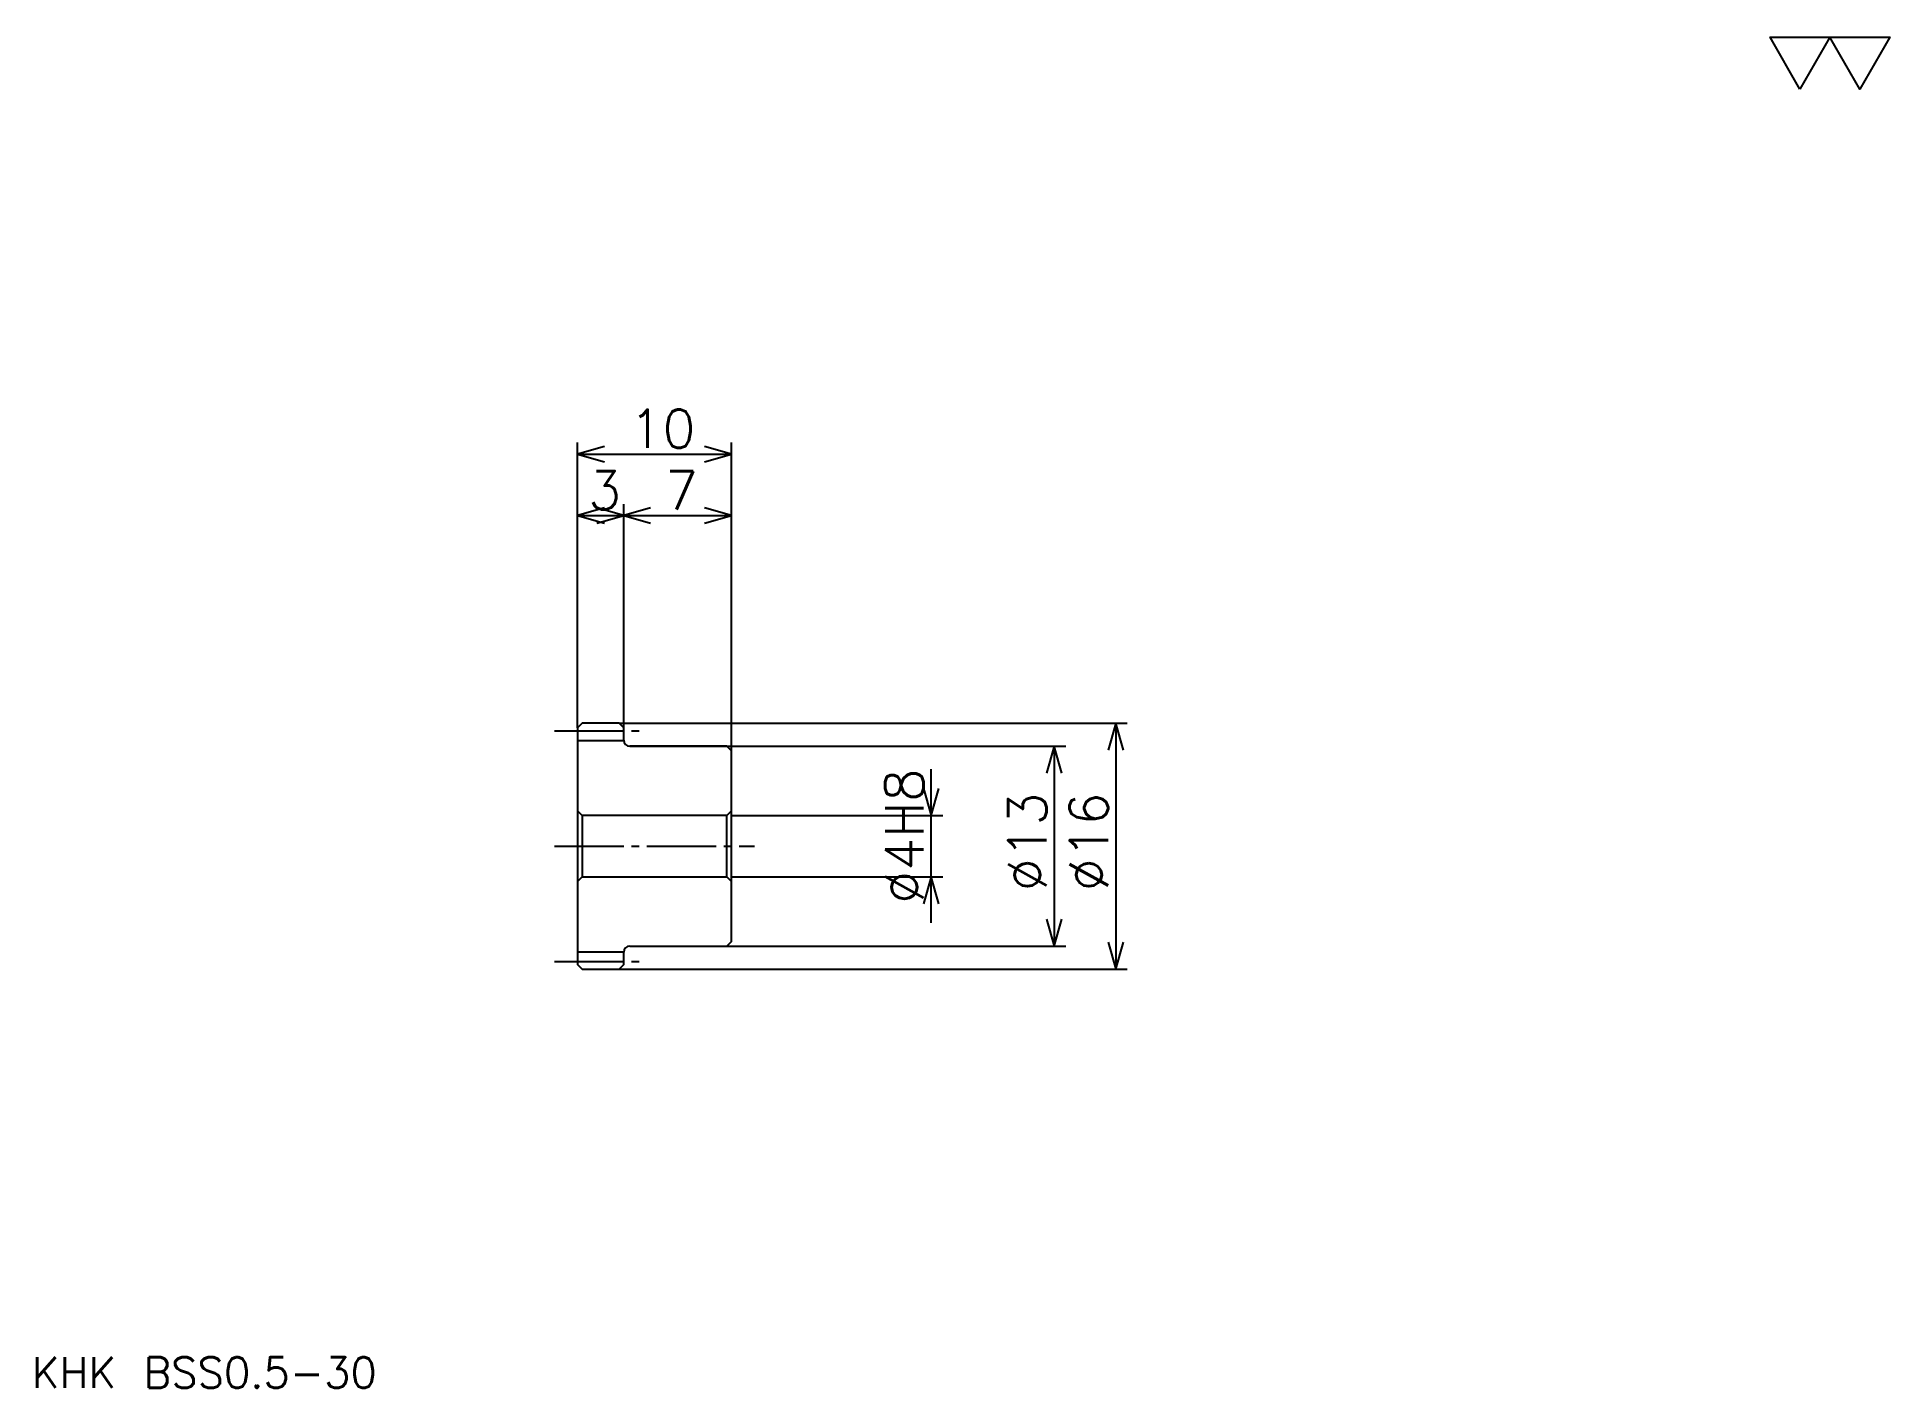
# Model space of a CAD drawing. Extents: x 5 to 126, y 6 to 93.
import ezdxf

# ---------------------------------------------------------------- set-up
doc = ezdxf.new("R2010")
doc.units = 0
doc.linetypes.add('DASHDOT', pattern=[6, 4.5, -0.5, 0.5, -0.5])
doc.layers.get('0').update_dxf_attribs({"linetype": 'CONTINUOUS'})
doc.layers.add('DASHDOT', color=6, linetype='DASHDOT')
doc.styles.add('KANJI', font='TXT', dxfattribs={"bigfont": 'BIGFONT'})

msp = doc.modelspace()

# ---------------------------------------------------------------- linework, layer by layer
at = {"color": 5}
for p, q in [((40.5, 48.75), (40.5, 67)), ((50.5, 48.75), (50.5, 67)), ((40.5, 66.25), (50.5, 66.25)), ((43.5, 48.75), (43.5, 63)), ((40.5, 62.25), (43.5, 62.25)), ((43.5, 62.25), (50.5, 62.25)), ((40.5, 48.450001), (40.5, 48.75)), ((43.200001, 48.75), (50.5, 48.75)), ((43.5, 48.450001), (43.5, 48.75)), ((50.5, 48.75), (76.25, 48.75)), ((50.5, 46.950001), (50.5, 48.75)), ((75.5, 48.75), (75.5, 32.75)), ((43.900002, 47.25), (50.5, 47.25)), ((50.5, 47.25), (72.25, 47.25)), ((71.5, 47.25), (71.5, 34.25)), ((63.5, 35.75), (63.5, 45.75)), ((50.5, 42.75), (64.25, 42.75)), ((50.5, 38.75), (64.25, 38.75)), ((43.900002, 34.25), (50.5, 34.25)), ((50.5, 34.25), (72.25, 34.25)), ((43.200001, 32.75), (50.5, 32.75)), ((50.5, 32.75), (76.25, 32.75))]:
    msp.add_line(p, q, dxfattribs=at)
at = {"color": 4}
for p, q in [((40.5, 47.625), (43.5, 47.625)), ((40.799999, 42.75), (40.799999, 38.75)), ((50.200001, 42.75), (50.5, 43.049999)), ((50.200001, 38.75), (50.5, 38.450001)), ((40.5, 33.875), (43.5, 33.875))]:
    msp.add_line(p, q, dxfattribs=at)
at = {"color": 7}
msp.add_lwpolyline([(120, 90), (118.050003, 93.379997), (125.849998, 93.379997), (123.900002, 90), (121.949997, 93.379997), (120, 90)], dxfattribs=at)
at = {"color": 5}
for points in [[(42.25, 66.75), (40.5, 66.25), (42.25, 65.75)], [(48.75, 65.75), (50.5, 66.25), (48.75, 66.75)], [(42.25, 62.75), (40.5, 62.25), (42.25, 61.75)], [(41.75, 61.75), (43.5, 62.25), (41.75, 62.75)], [(45.25, 62.75), (43.5, 62.25), (45.25, 61.75)], [(48.75, 61.75), (50.5, 62.25), (48.75, 62.75)], [(76, 47), (75.5, 48.75), (75, 47)], [(72, 45.5), (71.5, 47.25), (71, 45.5)], [(63, 44.5), (63.5, 42.75), (64, 44.5)], [(64, 37), (63.5, 38.75), (63, 37)], [(71, 36), (71.5, 34.25), (72, 36)], [(75, 34.5), (75.5, 32.75), (76, 34.5)]]:
    msp.add_lwpolyline(points, dxfattribs=at)
at = {"color": 4}
for points in [[(43.5, 47.650002), (43.5, 48.450001), (43.200001, 48.75), (40.799999, 48.75), (40.5, 48.450001), (40.5, 38.450001)], [(43.900002, 34.25), (50.200001, 34.25), (50.5, 34.549999), (50.5, 46.950001), (50.200001, 47.25), (43.900002, 47.25)], [(40.5, 38.450001), (40.799999, 38.75), (50.200001, 38.75), (50.200001, 42.75), (40.799999, 42.75), (40.5, 43.049999)], [(40.5, 38.450001), (40.5, 33.049999), (40.799999, 32.75), (43.200001, 32.75), (43.5, 33.049999), (43.5, 33.849998)]]:
    msp.add_lwpolyline(points, dxfattribs=at)
for centre, start, end in [((43.900002, 47.650002), 180, 270), ((43.900002, 33.849998), 90, 180)]:
    msp.add_arc(centre, 0.4, start, end, dxfattribs=at)
at = {"layer": 'DASHDOT', "color": 7}
for p, q in [((39, 48.25), (45, 48.25)), ((39, 40.75), (52, 40.75)), ((39, 33.25), (45, 33.25))]:
    msp.add_line(p, q, dxfattribs=at)

# ---------------------------------------------------------------- texts
at = {"color": 7, "style": 'KANJI'}
for s, height, p in [('10', 2.5, (43.875, 66.650002)), ('3', 2.5, (41.1875, 62.650002)), ('7', 2.5, (46.1875, 62.650002)), ('KHK BSS0.5-30', 2, (5, 5.5))]:
    msp.add_text(s, height=height, dxfattribs=at).set_placement(p)
for s, p in [('%%c4H8', (63, 37)), ('%%c13', (71, 37.8125)), ('%%c16', (75, 37.8125))]:
    msp.add_text(s, height=2.5, rotation=90, dxfattribs=at).set_placement(p)

doc.saveas('drawing.dxf')
